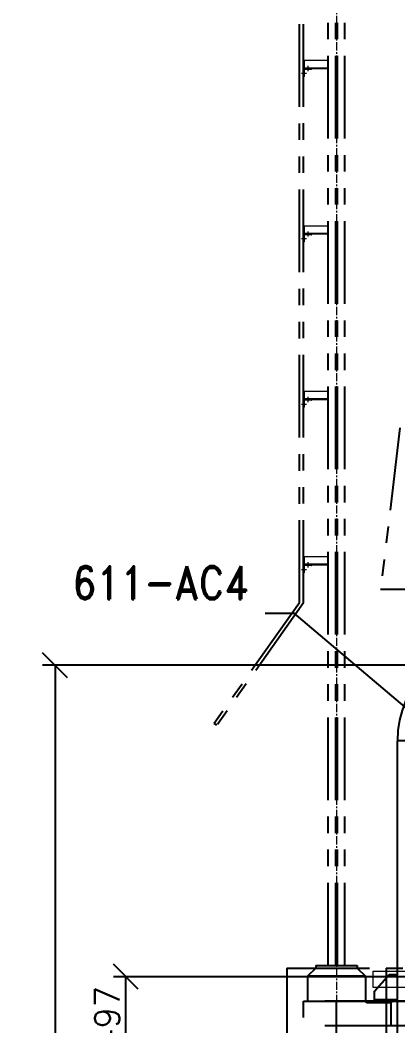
# Model space of a CAD drawing. Header units: inches. Extents: x 0 to 157513, y -28488 to 35640.
# Drawn here: x 17122 to 19405, y 22244 to 28326 of the extents above; entities that cross this region are included whole.
import ezdxf

# ---------------------------------------------------------------- set-up
doc = ezdxf.new("R2010")
doc.units = ezdxf.units.IN
doc.header["$LTSCALE"] = 400
doc.header["$MEASUREMENT"] = 0
for name, pattern in [('CENTER', [2, 1.25, -0.25, 0.25, -0.25]), ('HIDDEN', [9.525, 6.35, -3.175]), ('PHANTOM', [2.5, 1.25, -0.25, 0.25, -0.25, 0.25, -0.25])]:
    doc.linetypes.add(name, pattern=pattern)
for name, color, linetype in [('BF', 8, 'PHANTOM'), ('DIM', 1, 'Continuous'), ('object line', 4, 'Continuous')]:
    doc.layers.add(name, color=color, linetype=linetype)
doc.styles.add('ROMAND', font='romand.shx', dxfattribs={"width": 0.85})
doc.styles.add('ROMANS', font='romans')
doc.dimstyles.new('SAM2 60 SC', dxfattribs={"dimscale": 60, "dimtxt": 2.5, "dimasz": 2.5, "dimexe": 1.25, "dimexo": 0.625, "dimtad": 1, "dimtoh": 1, "dimdec": 0, "dimdsep": 46, "dimtxsty": 'ROMANS', "dimblk": 'OBLIQUE', "dimcen": 2.5, "dimclrd": 1, "dimclre": 1, "dimclrt": 256, "dimadec": 0, "dimazin": 2, "dimtfac": 1, "dimtdec": 0, "dimtofl": 0, "dimtmove": 0, "dimatfit": 3, "dimfxl": 1, "dimtolj": 1, "dimtzin": 0, "dimarcsym": 1})
doc.dimstyles.new('STANDARD$7', dxfattribs={"dimscale": 25, "dimtxt": 2.5, "dimasz": 2.5, "dimexe": 1.5, "dimexo": 1, "dimgap": 1, "dimtad": 1, "dimdec": 3, "dimzin": 12, "dimdsep": 46, "dimtxsty": 'ROMANS', "dimcen": 125, "dimclrd": 1, "dimclre": 1, "dimclrt": 7, "dimadec": 0, "dimazin": 3, "dimtp": 0.051, "dimtm": 0.032, "dimtfac": 0.6, "dimtdec": 3, "dimtmove": 0, "dimatfit": 3, "dimfxl": 1, "dimtvp": 1, "dimtolj": 1, "dimtzin": 0, "dimarcsym": 1})

# ---------------------------------------------------------------- blocks, each defined once
blk = doc.blocks.new('611bf4sv')
at = {"layer": 'BF'}
for p, q in [((-62428, 34782.9, 395.8), (-62544.1, 33807.9, 395.8)), ((-62544.1, 33807.9, 395.8), (-61715.5, 33807.9, 395.8))]:
    blk.add_line(p, q, dxfattribs=at)
blk = doc.blocks.new('611bf4strgesv')
at = {"layer": 'BF'}
for p, q in [((-13035.6, 33724.6, 418.4), (-13035.6, 40012.9, 557.7)), ((-13010.6, 33725.3, 418.4), (-13010.6, 40012.9, 557.7)), ((-12860.6, 31533.2, 417.4), (-12860.6, 39994.8, 556.9)), ((-12815.6, 31533.2, 417.5), (-12815.6, 39994.8, 557)), ((-12805.6, 31533.2, 417.5), (-12805.6, 39994.8, 557)), ((-12760.6, 31533.2, 417.4), (-12760.6, 39994.8, 556.9)), ((-13035.6, 33724.6, 418.4), (-13550, 32996.9, 418.4)), ((-13010.6, 33725.3, 418.4), (-13533.7, 32985.4, 418.4)), ((-13533.7, 32985.4, 418.4), (-13550, 32996.9, 418.4)), ((-13110.6, 31517.3, 405.4), (-6510.6, 31517.3, 574.8)), ((-13110.6, 31517.3, 405.4), (-13110.6, 23887.1, 405.4)), ((-12935.6, 31517.3, 414.1), (-12985.6, 31467.3, 414.1)), ((-12935.6, 31533.3, 414.1), (-12685.6, 31533.3, 414.1)), ((-12935.6, 31533.3, 414.1), (-12935.6, 31517.3, 414.1)), ((-12935.6, 31517.3, 414.1), (-12685.6, 31517.3, 414.1)), ((-12685.6, 31533.3, 414.1), (-12685.6, 31517.3, 414.1)), ((-12685.6, 31517.3, 414.1), (-12635.6, 31467.3, 414.1)), ((-12510.6, 31517.3, 405.4), (-12510.6, 23887.1, 405.4)), ((-12635.6, 31467.3, 414.1), (-12985.6, 31467.3, 414.1)), ((-12985.6, 31467.3, 414.1), (-12985.6, 31317.3, 414.1)), ((-12635.6, 31467.3, 414.1), (-12635.6, 31317.3, 414.1)), ((-13010.6, 30617.3, 415), (-13010.6, 31317.3, 415)), ((-12985.6, 31317.3, 414.1), (-12635.6, 31317.3, 414.1))]:
    blk.add_line(p, q, dxfattribs=at)
at = {"layer": 'BF', "linetype": 'CENTER', "lineweight": 9, "ltscale": 0.1}
for p, q in [((-12810.6, 39994.9, 553.3), (-12810.6, 31317.3, 414.1)), ((-13023.5, 36927.8, 418.4), (-12992.4, 36927.8, 418.4)), ((-12982.6, 36939.8, 418.4), (-12982.6, 36971.8, 418.4)), ((-12982.6, 35939.8, 418.4), (-12982.6, 35971.8, 418.4)), ((-13023.5, 35927.8, 418.4), (-12992.4, 35927.8, 418.4)), ((-12982.6, 34939.8, 418.4), (-12982.6, 34971.8, 418.4)), ((-12982.6, 34939.8, 418.4), (-12982.6, 34971.8, 418.4)), ((-13023.5, 34927.8, 418.4), (-12992.4, 34927.8, 418.4)), ((-13023.5, 34927.8, 418.4), (-12992.4, 34927.8, 418.4)), ((-12982.6, 33939.8, 418.4), (-12982.6, 33971.8, 418.4)), ((-12982.6, 33939.8, 418.4), (-12982.6, 33971.8, 418.4)), ((-13023.5, 33927.8, 418.4), (-12992.4, 33927.8, 418.4)), ((-13023.5, 33927.8, 418.4), (-12992.4, 33927.8, 418.4))]:
    blk.add_line(p, q, dxfattribs=at)
at = {"layer": 'BF', "linetype": 'ByBlock', "lineweight": 9}
for p, q in [((-13005.6, 37005.8, 418.4), (-12860.6, 37005.8, 418.4)), ((-13005.6, 37005.8, 418.4), (-13005.6, 36955.8, 418.4)), ((-13010.6, 36955.8, 418.4), (-12960.6, 36955.8, 418.4)), ((-13010.6, 36905.8, 418.4), (-13010.6, 36955.8, 418.4)), ((-13005.6, 36960.8, 418.4), (-12860.6, 36960.8, 418.4)), ((-13005.6, 36955.8, 418.4), (-12860.6, 36955.8, 418.4)), ((-13005.6, 36944.8, 418.4), (-13005.6, 36908.8, 418.4)), ((-12963.6, 36950.8, 418.4), (-12999.6, 36950.8, 418.4)), ((-12960.6, 36955.8, 418.4), (-12960.6, 36953.8, 418.4)), ((-13008.6, 36905.8, 418.4), (-13010.6, 36905.8, 418.4)), ((-13005.6, 36005.8, 418.4), (-12860.6, 36005.8, 418.4)), ((-13005.6, 36005.8, 418.4), (-13005.6, 35955.8, 418.4)), ((-13010.6, 35955.8, 418.4), (-12960.6, 35955.8, 418.4)), ((-13010.6, 35905.8, 418.4), (-13010.6, 35955.8, 418.4)), ((-13005.6, 35960.8, 418.4), (-12860.6, 35960.8, 418.4)), ((-13005.6, 35955.8, 418.4), (-12860.6, 35955.8, 418.4)), ((-13005.6, 35944.8, 418.4), (-13005.6, 35908.8, 418.4)), ((-12963.6, 35950.8, 418.4), (-12999.6, 35950.8, 418.4)), ((-12960.6, 35955.8, 418.4), (-12960.6, 35953.8, 418.4)), ((-13008.6, 35905.8, 418.4), (-13010.6, 35905.8, 418.4)), ((-13005.6, 35005.8, 418.4), (-12860.6, 35005.8, 418.4)), ((-13005.6, 35005.8, 418.4), (-13005.6, 34955.8, 418.4)), ((-13005.6, 35005.8, 418.4), (-12860.6, 35005.8, 418.4)), ((-13005.6, 35005.8, 418.4), (-13005.6, 34955.8, 418.4)), ((-13010.6, 34955.8, 418.4), (-12960.6, 34955.8, 418.4)), ((-13010.6, 34905.8, 418.4), (-13010.6, 34955.8, 418.4)), ((-13010.6, 34955.8, 418.4), (-12960.6, 34955.8, 418.4)), ((-13010.6, 34905.8, 418.4), (-13010.6, 34955.8, 418.4)), ((-13005.6, 34960.8, 418.4), (-12860.6, 34960.8, 418.4)), ((-13005.6, 34960.8, 418.4), (-12860.6, 34960.8, 418.4)), ((-13005.6, 34955.8, 418.4), (-12860.6, 34955.8, 418.4)), ((-13005.6, 34955.8, 418.4), (-12860.6, 34955.8, 418.4)), ((-13005.6, 34944.8, 418.4), (-13005.6, 34908.8, 418.4)), ((-13005.6, 34944.8, 418.4), (-13005.6, 34908.8, 418.4)), ((-12963.6, 34950.8, 418.4), (-12999.6, 34950.8, 418.4)), ((-12963.6, 34950.8, 418.4), (-12999.6, 34950.8, 418.4)), ((-12960.6, 34955.8, 418.4), (-12960.6, 34953.8, 418.4)), ((-12960.6, 34955.8, 418.4), (-12960.6, 34953.8, 418.4)), ((-13008.6, 34905.8, 418.4), (-13010.6, 34905.8, 418.4)), ((-13008.6, 34905.8, 418.4), (-13010.6, 34905.8, 418.4)), ((-13005.6, 34005.8, 418.4), (-12860.6, 34005.8, 418.4)), ((-13005.6, 34005.8, 418.4), (-13005.6, 33955.8, 418.4)), ((-13005.6, 34005.8, 418.4), (-12860.6, 34005.8, 418.4)), ((-13005.6, 34005.8, 418.4), (-13005.6, 33955.8, 418.4)), ((-13010.6, 33955.8, 418.4), (-12960.6, 33955.8, 418.4)), ((-13010.6, 33905.8, 418.4), (-13010.6, 33955.8, 418.4)), ((-13010.6, 33955.8, 418.4), (-12960.6, 33955.8, 418.4)), ((-13010.6, 33905.8, 418.4), (-13010.6, 33955.8, 418.4)), ((-13005.6, 33960.8, 418.4), (-12860.6, 33960.8, 418.4)), ((-13005.6, 33960.8, 418.4), (-12860.6, 33960.8, 418.4)), ((-13005.6, 33955.8, 418.4), (-12860.6, 33955.8, 418.4)), ((-13005.6, 33955.8, 418.4), (-12860.6, 33955.8, 418.4)), ((-13005.6, 33944.8, 418.4), (-13005.6, 33908.8, 418.4)), ((-13005.6, 33944.8, 418.4), (-13005.6, 33908.8, 418.4)), ((-12963.6, 33950.8, 418.4), (-12999.6, 33950.8, 418.4)), ((-12963.6, 33950.8, 418.4), (-12999.6, 33950.8, 418.4)), ((-12960.6, 33955.8, 418.4), (-12960.6, 33953.8, 418.4)), ((-12960.6, 33955.8, 418.4), (-12960.6, 33953.8, 418.4)), ((-13008.6, 33905.8, 418.4), (-13010.6, 33905.8, 418.4)), ((-13008.6, 33905.8, 418.4), (-13010.6, 33905.8, 418.4))]:
    blk.add_line(p, q, dxfattribs=at)
at = {"layer": 'BF', "linetype": 'HIDDEN', "lineweight": 9, "ltscale": 0.1}
for p, q in [((-13010.6, 36934.8, 418.4), (-13005.6, 36934.8, 418.4)), ((-13010.6, 36920.8, 418.4), (-13005.6, 36920.8, 418.4)), ((-12989.6, 36950.8, 418.4), (-12989.6, 36960.8, 418.4)), ((-12975.6, 36950.8, 418.4), (-12975.6, 36960.8, 418.4)), ((-12989.6, 35950.8, 418.4), (-12989.6, 35960.8, 418.4)), ((-12975.6, 35950.8, 418.4), (-12975.6, 35960.8, 418.4)), ((-13010.6, 35934.8, 418.4), (-13005.6, 35934.8, 418.4)), ((-13010.6, 35920.8, 418.4), (-13005.6, 35920.8, 418.4)), ((-13010.6, 34934.8, 418.4), (-13005.6, 34934.8, 418.4)), ((-13010.6, 34934.8, 418.4), (-13005.6, 34934.8, 418.4)), ((-13010.6, 34920.8, 418.4), (-13005.6, 34920.8, 418.4)), ((-13010.6, 34920.8, 418.4), (-13005.6, 34920.8, 418.4)), ((-12989.6, 34950.8, 418.4), (-12989.6, 34960.8, 418.4)), ((-12989.6, 34950.8, 418.4), (-12989.6, 34960.8, 418.4)), ((-12975.6, 34950.8, 418.4), (-12975.6, 34960.8, 418.4)), ((-12975.6, 34950.8, 418.4), (-12975.6, 34960.8, 418.4)), ((-13010.6, 33934.8, 418.4), (-13005.6, 33934.8, 418.4)), ((-13010.6, 33934.8, 418.4), (-13005.6, 33934.8, 418.4)), ((-12989.6, 33950.8, 418.4), (-12989.6, 33960.8, 418.4)), ((-12989.6, 33950.8, 418.4), (-12989.6, 33960.8, 418.4)), ((-12975.6, 33950.8, 418.4), (-12975.6, 33960.8, 418.4)), ((-12975.6, 33950.8, 418.4), (-12975.6, 33960.8, 418.4)), ((-13010.6, 33920.8, 418.4), (-13005.6, 33920.8, 418.4)), ((-13010.6, 33920.8, 418.4), (-13005.6, 33920.8, 418.4))]:
    blk.add_line(p, q, dxfattribs=at)
at = {"layer": 'BF', "lineweight": 13}
for p, q in [((-12588.6, 31398.7, 405.9), (-12588.6, 31498.6, 405.9)), ((-12588.6, 31498.6, 405.9), (-11228.6, 31498.6, 405.9)), ((-11228.6, 31398.7, 405.9), (-12588.6, 31398.7, 405.9))]:
    blk.add_line(p, q, dxfattribs=at)
at = {"layer": 'BF', "linetype": 'CENTER', "ltscale": 20}
blk.add_line((-12810.6, 23887.1, 405.4), (-12810.6, 31317.6, 405.4), dxfattribs=at)
at = {"layer": 'BF', "linetype": 'ByBlock', "lineweight": 9}
for centre, radius, start, end in [((-12999.6, 36944.8, 418.4), 6, 90, 180), ((-12963.6, 36953.8, 418.4), 3, 270, 0), ((-13008.6, 36908.8, 418.4), 3, 270, 0), ((-12999.6, 35944.8, 418.4), 6, 90, 180), ((-12963.6, 35953.8, 418.4), 3, 270, 0), ((-13008.6, 35908.8, 418.4), 3, 270, 0), ((-13008.6, 34908.8, 418.4), 3, 270, 0), ((-13008.6, 34908.8, 418.4), 3, 270, 0), ((-12999.6, 34944.8, 418.4), 6, 90, 180), ((-12999.6, 34944.8, 418.4), 6, 90, 180), ((-12963.6, 34953.8, 418.4), 3, 270, 0), ((-12963.6, 34953.8, 418.4), 3, 270, 0), ((-12999.6, 33944.8, 418.4), 6, 90, 180), ((-12999.6, 33944.8, 418.4), 6, 90, 180), ((-12963.6, 33953.8, 418.4), 3, 270, 0), ((-12963.6, 33953.8, 418.4), 3, 270, 0), ((-13008.6, 33908.8, 418.4), 3, 270, 0), ((-13008.6, 33908.8, 418.4), 3, 270, 0)]:
    blk.add_arc(centre, radius, start, end, dxfattribs=at)
blk = doc.blocks.new('_OBLIQUE')
at = {"color": 0, "linetype": 'ByBlock'}
blk.add_line((-0.5, -0.5), (0.5, 0.5), dxfattribs=at)
blk = doc.blocks.new('*D72')
at = {"color": 1, "lineweight": -2}
for p, q in [((21067.2, 22541.5), (17685.8, 22541.5)), ((17760.8, 22044.2), (17760.8, 22541.5)), ((21247.2, 22044.2), (17685.8, 22044.2))]:
    blk.add_line(p, q, dxfattribs=at)
at = {"layer": 'Defpoints', "color": 0}
for p in [(17760.8, 22541.5), (21104.7, 22541.5, 23.4), (21284.7, 22044.2, 23.4)]:
    blk.add_point(p, dxfattribs=at)
at = {"color": 1, "lineweight": -2, "xscale": 150, "yscale": 150, "zscale": 150}
for p, rotation in [((17760.8, 22541.5), 90), ((17760.8, 22044.2), 270)]:
    blk.add_blockref('_OBLIQUE', p, dxfattribs=dict(at, rotation=rotation))
at = {"insert": (17648.3, 22292.9), "char_height": 150, "attachment_point": 5, "rotation": 90, "style": 'ROMANS'}
blk.add_mtext('\\A1;497', dxfattribs=at)
blk = doc.blocks.new('*D78')
at = {"color": 1, "lineweight": -2}
for p, q in [((19527.2, 24424.5), (17258, 24424.5)), ((17333, 24424.5), (17333, 17859.3)), ((19527.2, 17859.3), (17258, 17859.3))]:
    blk.add_line(p, q, dxfattribs=at)
at = {"layer": 'Defpoints', "color": 0}
for p in [(19564.7, 24424.5, 23.4), (17333, 17859.3), (19564.7, 17859.3, 23.4)]:
    blk.add_point(p, dxfattribs=at)
at = {"color": 1, "lineweight": -2, "xscale": 150, "yscale": 150, "zscale": 150}
for p, rotation in [((17333, 24424.5), 90), ((17333, 17859.3), 270)]:
    blk.add_blockref('_OBLIQUE', p, dxfattribs=dict(at, rotation=rotation))
at = {"insert": (17220.5, 21141.9), "char_height": 150, "attachment_point": 5, "rotation": 90, "style": 'ROMANS'}
blk.add_mtext('\\A1;6565', dxfattribs=at)

msp = doc.modelspace()

# ---------------------------------------------------------------- linework, layer by layer
at = {"ltscale": 10}
for p in [(19402.7, 18161.7, 23.4), (19726.7, 23967.5, 23.4)]:
    msp.add_line(p, (19402.7, 23967.5, 23.4), dxfattribs=at)
at = {"color": 7, "ltscale": 10}
for p, q in [((19264.7, 22454.5, 23.4), (19352.7, 22554.5, 23.4)), ((19352.7, 22554.5, 23.4), (19402.7, 22554.5, 23.4)), ((19264.7, 22394.5, 23.4), (19264.7, 22454.5, 23.4)), ((19264.7, 22404.5, 23.4), (19402.7, 22404.5, 23.4)), ((19264.7, 22394.5, 23.4), (19402.7, 22394.5, 23.4))]:
    msp.add_line(p, q, dxfattribs=at)
at = {"color": 8, "ltscale": 10}
for p, q in [((20034.7, 22394.5, 23.4), (18964.7, 22394.5, 23.4)), ((20034.7, 22244.5, 23.4), (18964.7, 22244.5, 23.4))]:
    msp.add_line(p, q, dxfattribs=at)
at = {"color": 1, "linetype": 'CENTER', "lineweight": 9, "ltscale": 2}
msp.add_line((19034.7, 22393.9, 42.6), (25034.7, 22393.9, 42.6), dxfattribs=at)
at = {"color": 3, "linetype": 'HIDDEN', "ltscale": 300}
msp.add_line((19364.7, 22244.5, 23.4), (19364.7, 22394.5, 23.4), dxfattribs=at)
at = {"color": 3, "linetype": 'HIDDEN', "ltscale": 300, "elevation": 23.4}
msp.add_lwpolyline([(19364.7, 22384.5), (19214.7, 22384.5), (19214.7, 22394.5), (19364.7, 22394.5)], close=True, dxfattribs=at)
at = {"ltscale": 10}
msp.add_arc((20021.7, 23967.5, 23.4), 619, 90, 180, dxfattribs=at)
at = {"layer": 'object line', "color": 6}
msp.add_line((18834.7, 22393.9, 42.6), (25234.7, 22393.9, 42.6), dxfattribs=at)

# ---------------------------------------------------------------- block references
for name, p in [('611bf4strgesv', (31845.3, -8923.4, -372.4)), ('611bf4sv', (81845.3, -8923.4, -372.4))]:
    msp.add_blockref(name, p)

# ---------------------------------------------------------------- dimensions: what is measured, and where the dimension line sits
for base, p1, p2, picture, middle in [((17333, 17859.3), (19564.7, 24424.5, 23.4), (19564.7, 17859.3, 23.4), '*D78', (17220.5, 21141.9)), ((17760.8, 22541.5), (21284.7, 22044.2, 23.4), (21104.7, 22541.5, 23.4), '*D72', (17648.3, 22292.9))]:
    dim = msp.add_linear_dim(base=base, p1=p1, p2=p2, angle=90, dimstyle='SAM2 60 SC')
    dim.commit()
    dim.dimension.update_dxf_attribs({"geometry": picture, "text_midpoint": middle})

# ---------------------------------------------------------------- leaders
at = {"layer": 'DIM', "annotation_type": 0, "has_hookline": 1, "hookline_direction": 1, "text_width": 1133.3}
msp.add_leader([(21134.7, 22741.4), (18781.4, 24738.4), (18581.4, 24738.4)], dimstyle='STANDARD$7', override={"dimscale": 80, "dimexe": 1, "dimdec": 2, "dimpost": '', "dimcen": 0.9, "dimadec": 1, "dimtp": 0, "dimtm": 0, "dimtfac": 1, "dimtdec": 0, "dimatfit": 0, "dimfxl": 1.5, "dimtvp": 0, "dimtfillclr": 256}, dxfattribs=at)

# ---------------------------------------------------------------- next in the draw order: texts
at = {"insert": (18501.4, 25356.8), "char_height": 200, "attachment_point": 3, "style": 'ROMAND', "bg_fill": 2}
msp.add_mtext('\\P611-AC4', dxfattribs=at)

doc.saveas('drawing.dxf')
